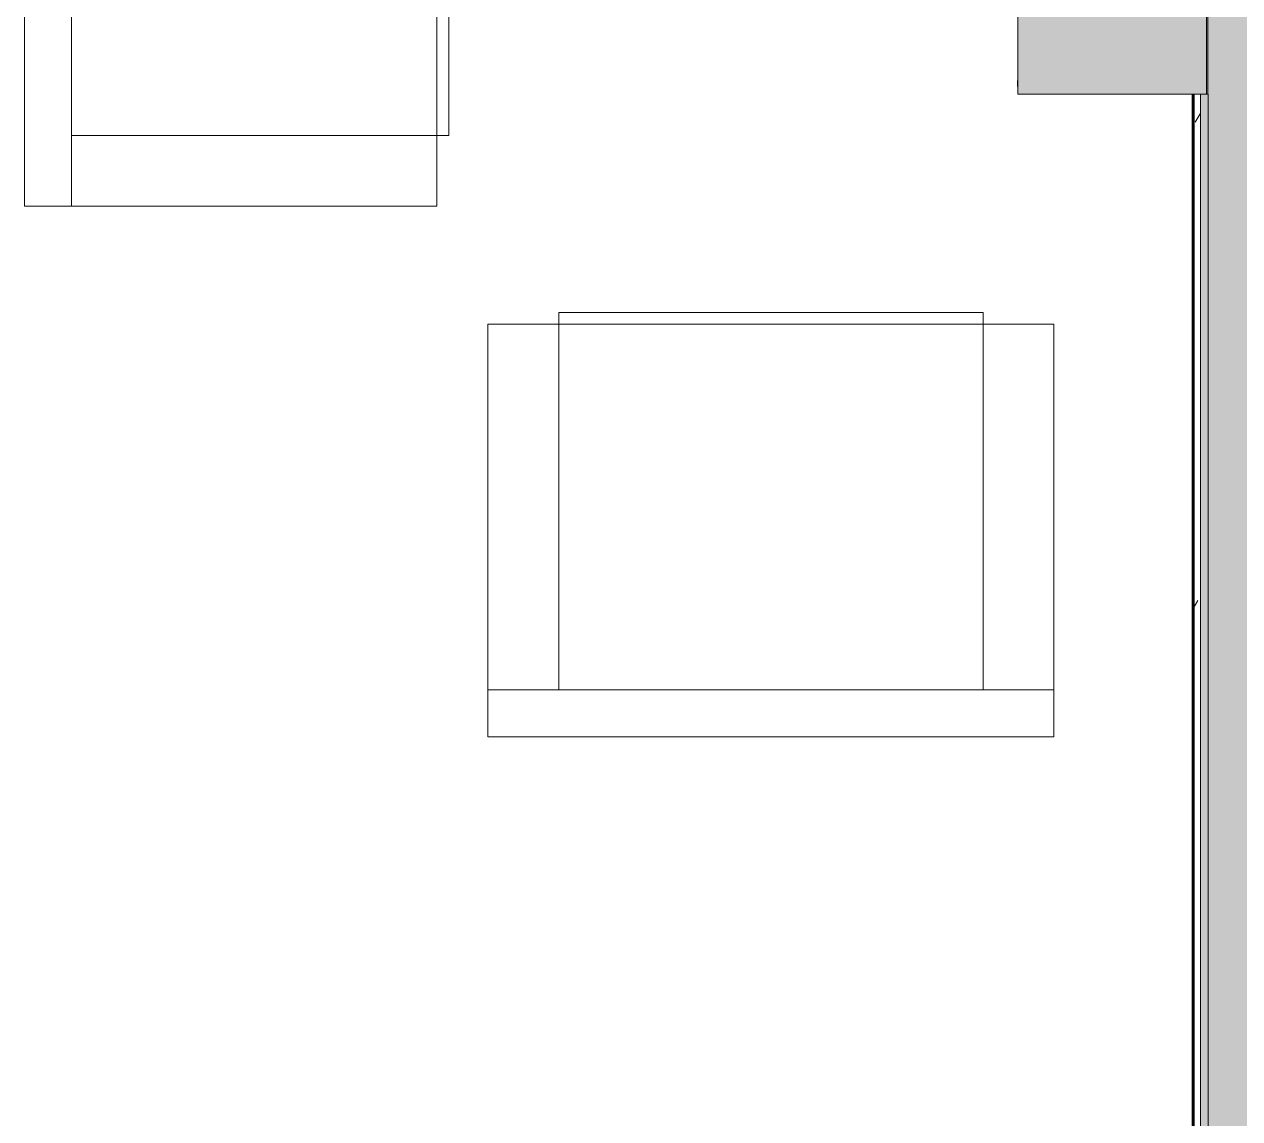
# Model space of a CAD drawing. Header units: inches. Extents: x -4169 to -1846, y 9706 to 12377.
# Drawn here: x -3019.7 to -2916.6, y 10611.6 to 10704.4 of the extents above; entities that cross this region are included whole.
import ezdxf

# ---------------------------------------------------------------- set-up
doc = ezdxf.new("R2010")
doc.units = ezdxf.units.IN
doc.header["$MEASUREMENT"] = 0
for name, color, linetype, lineweight in [('0-1', 7, 'Continuous', 5), ('0-2', 50, 'Continuous', 18), ('A-WALL', 113, 'Continuous', 18), ('A-WALL-PATT-4', 111, 'Continuous', 9), ('I-FURN', 30, 'Continuous', 9), ('I-FURN-1', 250, 'Continuous', 9), ('I-FURN-2', 9, 'Continuous', 9), ('I-WALL-2', 2, 'Continuous', 5), ('I-WALL-3', 2, 'Continuous', 60)]:
    doc.layers.add(name, color=color, linetype=linetype, lineweight=lineweight)

# ---------------------------------------------------------------- blocks, each defined once
blk = doc.blocks.new('Entertainment_Center_14771 - Entertainment_Center_14771-1352616-ENLARGED RCP - 2ND FLOOR PLAN')
at = {"layer": 'I-FURN-2'}
for points in [[(36, 6.12), (-36, 6.12), (-36, 6), (36, 6)], [(36, -6), (36, 6), (-36, 6), (-36, -10), (-18, -10), (-18, -6), (18, -6), (18, -10), (36, -10)], [(-34.85, -10), (-35.34, -10), (-35.31, -10.03), (-34.85, -10.03)], [(-18.66, -10.03), (-18.66, -10), (-19.66, -10), (-19.66, -10.03), (-19, -10.03)], [(19.66, -10.03), (19.66, -10), (18.66, -10), (18.66, -10.03), (19, -10.03)], [(35.34, -10.03), (35.31, -10), (34.85, -10), (34.85, -10.03), (35.31, -10.03)]]:
    blk.add_hatch(color=256, dxfattribs=at).paths.add_polyline_path(points, flags=0)
at = {"layer": 'I-FURN-1'}
for p, q in [((36, 6.12), (-36, 6.12)), ((-36, 6), (-36, 6.12)), ((-36, 6), (36, 6)), ((-36, -10), (-36, 6)), ((-36, 6), (36, 6)), ((36, 6), (36, 6.12)), ((36, 6), (36, -10)), ((18, -6), (-18, -6)), ((-18, -6), (-18, -10)), ((18, -10), (18, -6)), ((-18, -10), (-36, -10)), ((-35.34, -10.03), (-35.34, -10)), ((-34.85, -10.03), (-35.34, -10.03)), ((-34.85, -10), (-34.85, -10.03)), ((-19.66, -10.03), (-19.66, -10)), ((-18.66, -10.03), (-19.66, -10.03)), ((-18.66, -10), (-18.66, -10.03)), ((36, -10), (18, -10)), ((18.66, -10.03), (18.66, -10)), ((19.66, -10.03), (18.66, -10.03)), ((19.66, -10), (19.66, -10.03)), ((34.85, -10.03), (34.85, -10)), ((35.34, -10.03), (34.85, -10.03)), ((35.34, -10), (35.34, -10.03))]:
    blk.add_line(p, q, dxfattribs=at)
blk = doc.blocks.new('Couch-Both_Arms-Generic - 1-1352606-ENLARGED RCP - 2ND FLOOR PLAN')
at = {"layer": 'I-FURN'}
for p, q in [((-42, 13.5), (42, 13.5)), ((-36, 13.5), (-42, 13.5)), ((-42, 13.5), (-42, -17.5)), ((36, 13.5), (-36, 13.5)), ((-36, 13.5), (-36, -18.5)), ((-36, -17.5), (-36, 13.5)), ((36, -18.5), (36, 13.5)), ((42, 13.5), (36, 13.5)), ((36, 13.5), (36, -17.5)), ((42, -17.5), (42, 13.5)), ((-42, -17.5), (-36, -17.5)), ((36, -17.5), (42, -17.5)), ((-36, -18.5), (36, -18.5))]:
    blk.add_line(p, q, dxfattribs=at)
at = {"layer": 'I-FURN-1'}
for p, q in [((42, 17.5), (-42, 17.5)), ((-42, 17.5), (-42, -17.5)), ((42, -17.5), (42, 17.5)), ((-42, -17.5), (42, -17.5))]:
    blk.add_line(p, q, dxfattribs=at)
blk = doc.blocks.new('Couch-Both_Arms-Generic - 2-1352635-ENLARGED RCP - 2ND FLOOR PLAN')
at = {"layer": 'I-FURN'}
for p, q in [((-24, 13.5), (24, 13.5)), ((-18, 13.5), (-24, 13.5)), ((-24, 13.5), (-24, -17.5)), ((18, 13.5), (-18, 13.5)), ((-18, 13.5), (-18, -18.5)), ((-18, -17.5), (-18, 13.5)), ((18, -18.5), (18, 13.5)), ((24, 13.5), (18, 13.5)), ((18, 13.5), (18, -17.5)), ((24, -17.5), (24, 13.5)), ((-24, -17.5), (-18, -17.5)), ((18, -17.5), (24, -17.5)), ((-18, -18.5), (18, -18.5))]:
    blk.add_line(p, q, dxfattribs=at)
at = {"layer": 'I-FURN-1'}
for p, q in [((24, 17.5), (-24, 17.5)), ((-24, 17.5), (-24, -17.5)), ((24, -17.5), (24, 17.5)), ((-24, -17.5), (24, -17.5))]:
    blk.add_line(p, q, dxfattribs=at)
blk = doc.blocks.new('CTR - 1st Phase - Unit Layouts_rvt-1-ENLARGED RCP - 2ND FLOOR PLAN')
at = {"layer": '0-2'}
for name, p, rotation in [('Couch-Both_Arms-Generic - 1-1352606-ENLARGED RCP - 2ND FLOOR PLAN', (-3002.22, 10730.99), 90.0000000000255), ('Entertainment_Center_14771 - Entertainment_Center_14771-1352616-ENLARGED RCP - 2ND FLOOR PLAN', (-2925.45, 10734.5), 270.0000000000207), ('Couch-Both_Arms-Generic - 2-1352635-ENLARGED RCP - 2ND FLOOR PLAN', (-2956.4, 10661.49), 180)]:
    blk.add_blockref(name, p, dxfattribs=dict(at, rotation=rotation))

msp = doc.modelspace()

# ---------------------------------------------------------------- hatches: boundary and pattern name
at = {"layer": 'A-WALL-PATT-4'}
h = msp.add_hatch(dxfattribs=at)
h.set_pattern_fill('FP_1', color=256, style=0, pattern_type=2)
h.set_pattern_definition([(0, (0, 0), (20.48, 5.12), [0.845, -14.515, 0.845, -14.515, -81.92]), (0, (0, 0), (20.48, 5.12), [-30.72, 0.845, -29.875, 0.845, -14.515, -35.84]), (0, (0, 0), (20.48, 5.12), [-76.8, 0.845, -9.395, 0.845, -24.755]), (120, (7.68, 2.56), (-14.67405, 15.1762003), [0.845, -14.515, 0.845, -14.515, -81.92]), (120, (7.68, 2.56), (-14.67405, 15.1762003), [-30.72, 0.845, -29.875, 0.845, -14.515, -35.84]), (120, (7.68, 2.56), (-14.67405, 15.1762003), [-76.8, 0.845, -9.395, 0.845, -24.755]), (240, (10.24, 12.8), (-5.80595, -20.2962003), [0.845, -14.515, 0.845, -14.515, -81.92]), (240, (10.24, 12.8), (-5.80595, -20.2962003), [-30.72, 0.845, -29.875, 0.845, -14.515, -35.84]), (240, (10.24, 12.8), (-5.80595, -20.2962003), [-76.8, 0.845, -9.395, 0.845, -24.755])])
h.paths.add_polyline_path([(-2919.95, 10458.16), (-2919.95, 10495.29), (-2920.57, 10495.29), (-2920.57, 10458.16)], flags=0)
h.paths.add_polyline_path([(-2920.57, 10525.29), (-2919.95, 10525.29), (-2919.95, 10576.29), (-2920.57, 10576.29), (-2920.57, 10526.05)], flags=0)
h.paths.add_polyline_path([(-2920.57, 10581.04), (-2919.95, 10581.04), (-2919.95, 10698.5), (-2920.57, 10698.5), (-2920.57, 10590.97)], flags=0)
h.paths.add_polyline_path([(-2919.95, 10770.5), (-2919.95, 10843.14), (-2920.57, 10843.14), (-2920.57, 10770.5)], flags=0)
h = msp.add_hatch(dxfattribs=at)
h.set_pattern_fill('FP_2', color=256, style=0, pattern_type=2)
h.set_pattern_definition([(161.57, (0.32, 0.32), (-2.560496185, -0.000537386), [0, -18.214, 2.022, 0]), (18.43, (-0.32, 0.32), (-2.560496185, 0.000537386), [0, -18.214, 2.022, 0]), (108.43, (0.32, 0.32), (1.27922091, -6.400876726), [6.07, -14.166]), (71.57, (-0.32, 0.32), (1.27922091, 6.400876726), [6.07, -14.166])])
h.paths.add_polyline_path([(-2919.32, 10457.54), (-2913.82, 10457.54), (-2913.82, 10691.35), (-2913.95, 10691.35), (-2913.95, 10721.35), (-2913.82, 10721.35), (-2913.82, 10843.14), (-2919.32, 10843.14), (-2919.32, 10457.54)], flags=0)
at = {"layer": 'I-WALL-2'}
h = msp.add_hatch(color=256, dxfattribs=at)
h.paths.add_polyline_path([(-2919.32, 10457.54), (-2919.32, 10576.29), (-2919.95, 10576.29), (-2919.95, 10525.29), (-2919.7, 10525.29), (-2919.7, 10495.29), (-2919.95, 10495.29), (-2919.95, 10457.54)], flags=0)
h.paths.add_polyline_path([(-2919.52, 10581.04), (-2919.32, 10581.04), (-2919.32, 10698.5), (-2919.95, 10698.5), (-2919.95, 10581.04)], flags=0)
h.paths.add_polyline_path([(-2919.95, 10770.5), (-2919.32, 10770.5), (-2919.32, 10843.14), (-2919.95, 10843.14), (-2919.95, 10792.06)], flags=0)

# ---------------------------------------------------------------- linework, layer by layer
at = {"layer": 'A-WALL'}
for p, q in [((-2919.95, 10525.29), (-2919.95, 10698.5)), ((-2919.32, 10457.54), (-2919.32, 10698.5))]:
    msp.add_line(p, q, dxfattribs=at)
at = {"layer": 'I-WALL-3'}
msp.add_line((-2920.57, 10525.29), (-2920.57, 10698.5), dxfattribs=at)

# ---------------------------------------------------------------- block references
at = {"layer": '0-1'}
msp.add_blockref('CTR - 1st Phase - Unit Layouts_rvt-1-ENLARGED RCP - 2ND FLOOR PLAN', (0, 0), dxfattribs=at)

doc.saveas('drawing.dxf')
